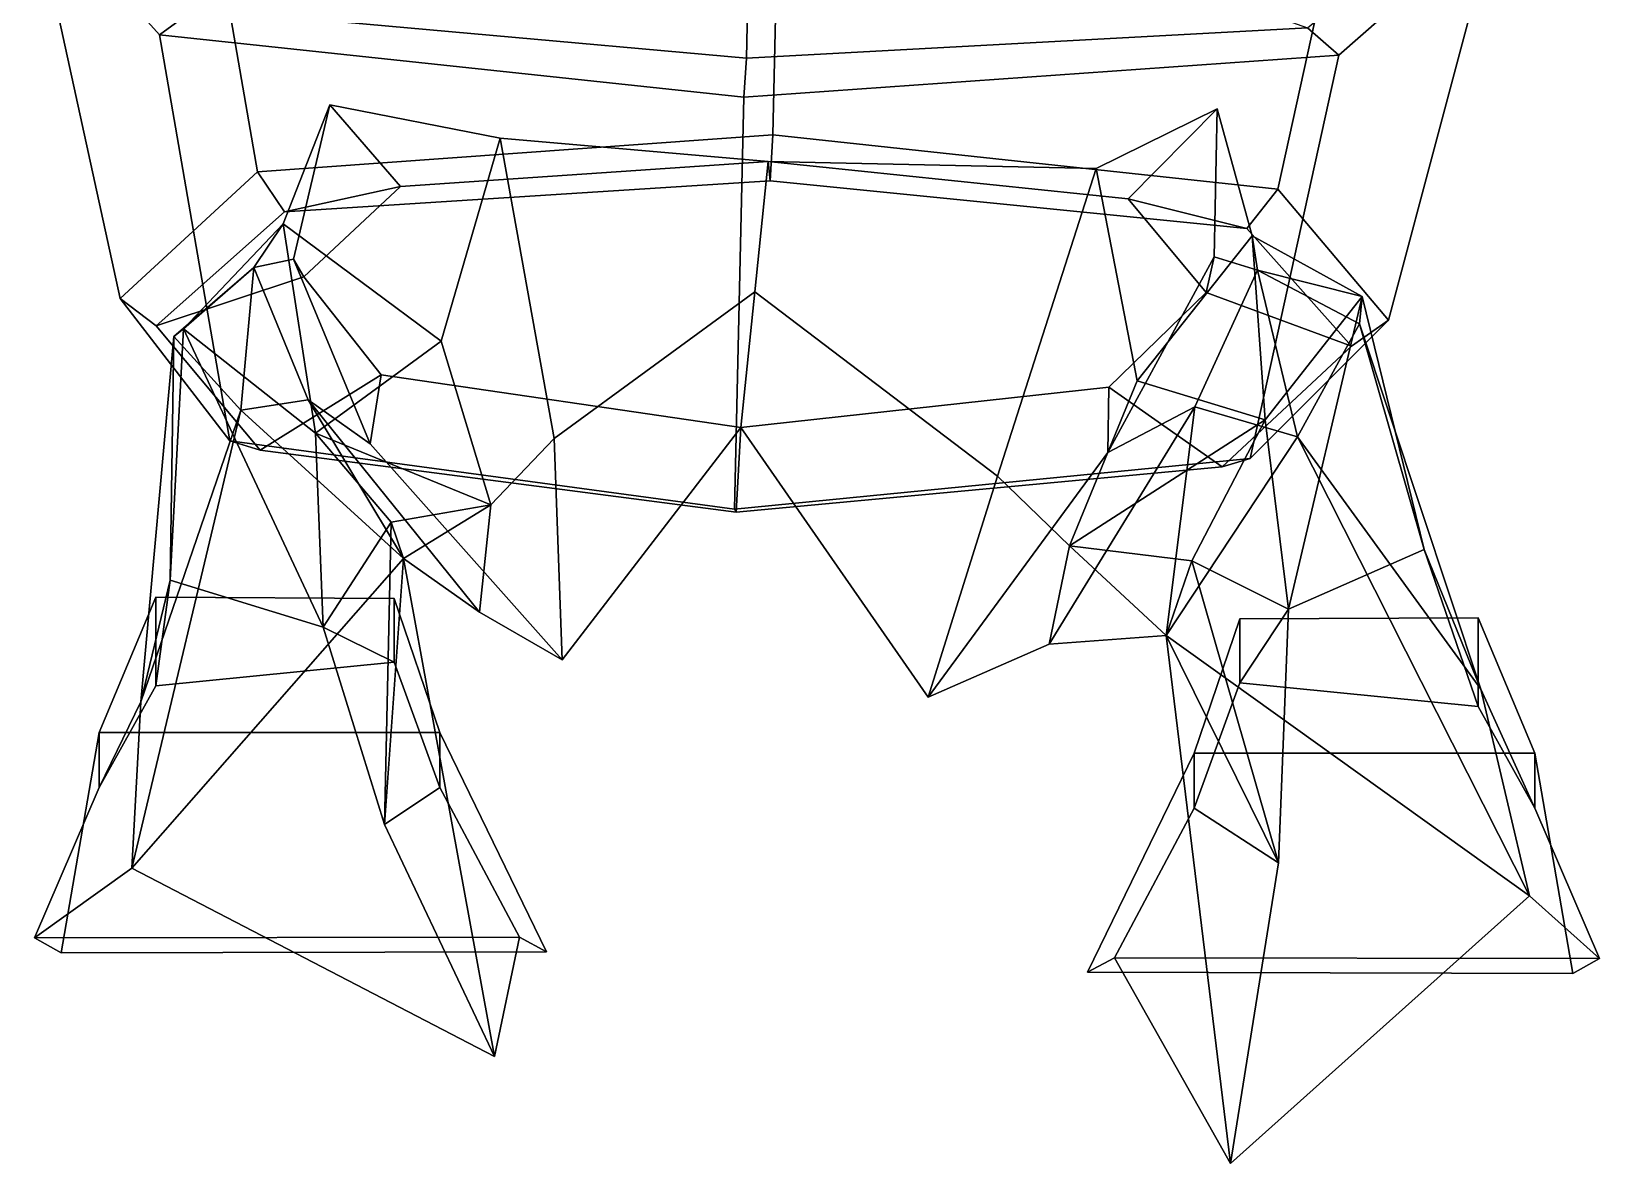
# Model space of a CAD drawing. Extents: x -189 to 191, y -183 to 296.
# Drawn here: x -104.1 to 120, y -183.1 to -21.2 of the extents above; entities that cross this region are included whole.
import ezdxf

# ---------------------------------------------------------------- set-up
doc = ezdxf.new("R2010")
doc.units = 0

msp = doc.modelspace()

# ---------------------------------------------------------------- linework, layer by layer
for points in [[(1.857274, -35.964935, 155.279572), (3.195382, 22.936398, 148.738083), (-81.858109, 16.826315, 110.361984), (-71.815193, -41.236908, 116.633652)], [(1.857274, -35.964935, 155.279572), (74.032715, -43.739372, 114.641945), (86.70491, 13.934095, 108.060074), (3.195382, 22.936398, 148.738083)], [(-81.858109, 16.826315, 110.361984), (-104.116058, -1.259198, 13.590784), (-91.416779, -59.368, 19.82618), (-71.815193, -41.236908, 116.633652)], [(86.70491, 13.934095, 108.060074), (74.032715, -43.739372, 114.641945), (89.849182, -62.478176, 17.350794), (105.177734, -4.85028, 10.732649)], [(-80.724297, -17.932053, -79.020378), (-1.222303, 7.613407, -109.988258), (-1.926121, -25.025995, -114.720589)], [(78.25, -20.659754, -81.191345), (-1.926121, -25.025995, -114.720589), (-1.222303, 7.613407, -109.988258)], [(-85.811539, -21.683058, -92.367569), (-104.116058, -1.259198, 13.590784), (-98.094498, -0.103117, 13.369131), (-80.724297, -17.932053, -79.020378)], [(-91.416779, -59.368, 19.82618), (-104.116058, -1.259198, 13.590784), (-85.811539, -21.683058, -92.367569), (-75.768623, -79.746277, -86.095894)], [(82.751472, -24.575277, -94.669479), (78.25, -20.659754, -81.191345), (99.213387, -3.488534, 10.674677), (105.177734, -4.85028, 10.732649)], [(89.849182, -62.478176, 17.350794), (70.079277, -82.248749, -88.087601), (82.751472, -24.575277, -94.669479), (105.177734, -4.85028, 10.732649)], [(-85.811539, -21.683058, -92.367569), (-80.724297, -17.932053, -79.020378), (-1.926121, -25.025995, -114.720589), (-2.298921, -30.568117, -133.045441)], [(-75.768623, -79.746277, -86.095894), (-85.811539, -21.683058, -92.367569), (-2.298921, -30.568117, -133.045441), (-3.637993, -89.492973, -126.514511)], [(82.751472, -24.575277, -94.669479), (-2.298921, -30.568117, -133.045441), (-1.926121, -25.025995, -114.720589), (78.25, -20.659754, -81.191345)], [(70.079277, -82.248749, -88.087601), (-3.637993, -89.492973, -126.514511), (-2.298921, -30.568117, -133.045441), (82.751472, -24.575277, -94.669479)], [(-68.108299, -48.676479, 26.870556), (-61.443775, -31.675627, 50.572311), (-66.668068, -53.743473, 6.874093), (-72.323509, -54.921581, 4.33466)], [(-45.544765, -65.454338, 60.074287), (-37.105198, -36.431675, 90.910294), (-61.443775, -31.675627, 50.572311), (-68.108299, -48.676479, 26.870556)], [(-51.351765, -43.336288, 88.23745), (-65.181831, -56.29179, 19.077526), (-66.668068, -53.743473, 6.874093), (-61.443775, -31.675627, 50.572311)], [(1.180059, -39.792431, 116.014847), (-51.351765, -43.336288, 88.23745), (-61.443775, -31.675627, 50.572311), (-37.105198, -36.431675, 90.910294)], [(1.180059, -39.792431, 116.014847), (48.058331, -40.78931, 91.320473), (65.361275, -32.249466, 45.956856), (52.648346, -45.120731, 86.817223)], [(53.924324, -71.162865, 58.789394), (70.358597, -50.394402, 20.485811), (65.361275, -32.249466, 45.956856), (48.058331, -40.78931, 91.320473)], [(52.648346, -45.120731, 86.817223), (65.361275, -32.249466, 45.956856), (64.934898, -53.405216, 1.409801), (63.774391, -58.504433, 17.316488)], [(70.358597, -50.394402, 20.485811), (71.100876, -55.323112, -2.991827), (64.934898, -53.405216, 1.409801), (65.361275, -32.249466, 45.956856)], [(1.857274, -35.964935, 155.279572), (-71.815193, -41.236908, 116.633652), (-67.92347, -46.98312, 107.230438), (1.490536, -42.537098, 141.389069)], [(-45.544765, -65.454338, 60.074287), (-38.437954, -88.866997, 38.96492), (-29.378725, -79.406288, 32.68462), (-37.105198, -36.431675, 90.910294)], [(-0.733916, -58.435989, 17.867332), (1.180059, -39.792431, 116.014847), (-37.105198, -36.431675, 90.910294), (-29.378725, -79.406288, 32.68462)], [(1.857274, -35.964935, 155.279572), (1.490536, -42.537098, 141.389069), (69.586411, -49.342529, 105.352585), (74.032715, -43.739372, 114.641945)], [(1.490536, -42.537098, 141.389069), (-67.92347, -46.98312, 107.230438), (-51.351765, -43.336288, 88.23745), (1.180059, -39.792431, 116.014847)], [(33.953102, -84.766975, 35.37904), (48.058331, -40.78931, 91.320473), (1.180059, -39.792431, 116.014847), (-0.733916, -58.435989, 17.867332)], [(1.490536, -42.537098, 141.389069), (1.180059, -39.792431, 116.014847), (52.648346, -45.120731, 86.817223), (69.586411, -49.342529, 105.352585)], [(-71.815193, -41.236908, 116.633652), (-91.416779, -59.368, 19.82618), (-86.292282, -63.276169, 20.179119), (-67.92347, -46.98312, 107.230438)], [(53.924324, -71.162865, 58.789394), (48.058331, -40.78931, 91.320473), (33.953102, -84.766975, 35.37904), (44.248806, -94.72905, 39.307549)], [(-67.92347, -46.98312, 107.230438), (-86.292282, -63.276169, 20.179119), (-65.181831, -56.29179, 19.077526), (-51.351765, -43.336288, 88.23745)], [(74.032715, -43.739372, 114.641945), (69.586411, -49.342529, 105.352585), (84.551178, -66.20752, 17.846064), (89.849182, -62.478176, 17.350794)], [(69.586411, -49.342529, 105.352585), (52.648346, -45.120731, 86.817223), (63.774391, -58.504433, 17.316488), (84.551178, -66.20752, 17.846064)], [(-63.488625, -78.63327, 78.738518), (-68.108299, -48.676479, 26.870556), (-82.368729, -63.706917, 49.709354)], [(-82.368729, -63.706917, 49.709354), (-68.108299, -48.676479, 26.870556), (-72.323509, -54.921581, 4.33466)], [(-63.488625, -78.63327, 78.738518), (-45.544765, -65.454338, 60.074287), (-68.108299, -48.676479, 26.870556)], [(72.236061, -76.715454, 72.282623), (70.358597, -50.394402, 20.485811), (53.924324, -71.162865, 58.789394)], [(72.236061, -76.715454, 72.282623), (86.052711, -59.105743, 38.900066), (70.358597, -50.394402, 20.485811)], [(86.052711, -59.105743, 38.900066), (71.100876, -55.323112, -2.991827), (70.358597, -50.394402, 20.485811)], [(-72.323509, -54.921581, 4.33466), (-66.668068, -53.743473, 6.874093), (-55.700947, -80.176842, -32.707119), (-64.548462, -73.880318, -7.170245)], [(-65.181831, -56.29179, 19.077526), (-54.116302, -70.264969, -53.526455), (-55.700947, -80.176842, -32.707119), (-66.668068, -53.743473, 6.874093)], [(63.774391, -58.504433, 17.316488), (64.934898, -53.405216, 1.409801), (49.748871, -81.39016, -34.953548), (49.883808, -72.049416, -54.946693)], [(71.100876, -55.323112, -2.991827), (62.167389, -74.854889, -12.723975), (49.748871, -81.39016, -34.953548), (64.934898, -53.405216, 1.409801)], [(-82.368729, -63.706917, 49.709354), (-72.323509, -54.921581, 4.33466), (-83.734955, -64.782379, 29.288855)], [(-83.734955, -64.782379, 29.288855), (-72.323509, -54.921581, 4.33466), (-74.193352, -75.354271, 18.221727)], [(-74.193352, -75.354271, 18.221727), (-72.323509, -54.921581, 4.33466), (-64.548462, -73.880318, -7.170245)], [(76.837746, -79.152138, 8.236354), (62.167389, -74.854889, -12.723975), (71.100876, -55.323112, -2.991827)], [(86.052711, -59.105743, 38.900066), (85.708557, -62.996326, 17.723291), (71.100876, -55.323112, -2.991827)], [(85.708557, -62.996326, 17.723291), (76.837746, -79.152138, 8.236354), (71.100876, -55.323112, -2.991827)], [(-86.292282, -63.276169, 20.179119), (-71.422081, -81.062218, -72.176254), (-54.116302, -70.264969, -53.526455), (-65.181831, -56.29179, 19.077526)], [(-91.416779, -59.368, 19.82618), (-75.768623, -79.746277, -86.095894), (-71.422081, -81.062218, -72.176254), (-86.292282, -63.276169, 20.179119)], [(-2.724591, -77.826653, -84.213295), (-0.733916, -58.435989, 17.867332), (-29.378725, -79.406288, 32.68462), (-28.270081, -111.048927, -37.211906)], [(33.953102, -84.766975, 35.37904), (-0.733916, -58.435989, 17.867332), (-2.724591, -77.826653, -84.213295), (24.039249, -116.390381, -33.157082)], [(84.551178, -66.20752, 17.846064), (63.774391, -58.504433, 17.316488), (49.883808, -72.049416, -54.946693), (66.087799, -83.421623, -74.054092)], [(75.565094, -103.798805, 53.544132), (86.052711, -59.105743, 38.900066), (72.236061, -76.715454, 72.282623)], [(94.916092, -95.286102, 24.936502), (86.052711, -59.105743, 38.900066), (75.565094, -103.798805, 53.544132)], [(94.916092, -95.286102, 24.936502), (85.708557, -62.996326, 17.723291), (86.052711, -59.105743, 38.900066)], [(89.849182, -62.478176, 17.350794), (84.551178, -66.20752, 17.846064), (66.087799, -83.421623, -74.054092), (70.079277, -82.248749, -88.087601)], [(-88.490379, -117.067436, 0.131894), (-84.269089, -99.64061, 26.3587), (-83.734955, -64.782379, 29.288855)], [(-88.490379, -117.067436, 0.131894), (-83.734955, -64.782379, 29.288855), (-74.193352, -75.354271, 18.221727)], [(-84.269089, -99.64061, 26.3587), (-62.398857, -106.361198, 52.952263), (-82.368729, -63.706917, 49.709354)], [(-84.269089, -99.64061, 26.3587), (-82.368729, -63.706917, 49.709354), (-83.734955, -64.782379, 29.288855)], [(-62.398857, -106.361198, 52.952263), (-63.488625, -78.63327, 78.738518), (-82.368729, -63.706917, 49.709354)], [(103.036179, -115.219513, 3.017903), (76.837746, -79.152138, 8.236354), (85.708557, -62.996326, 17.723291)], [(103.036179, -115.219513, 3.017903), (85.708557, -62.996326, 17.723291), (94.916092, -95.286102, 24.936502)], [(-63.488625, -78.63327, 78.738518), (-38.437954, -88.866997, 38.96492), (-45.544765, -65.454338, 60.074287)], [(-71.422081, -81.062218, -72.176254), (-3.372532, -89.907043, -107.986229), (-2.724591, -77.826653, -84.213295), (-54.116302, -70.264969, -53.526455)], [(-54.116302, -70.264969, -53.526455), (-2.724591, -77.826653, -84.213295), (-28.270081, -111.048927, -37.211906), (-55.700947, -80.176842, -32.707119)], [(72.236061, -76.715454, 72.282623), (53.924324, -71.162865, 58.789394), (44.248806, -94.72905, 39.307549)], [(-74.193352, -75.354271, 18.221727), (-64.548462, -73.880318, -7.170245), (-50.911125, -96.552277, 30.296017)], [(-64.548462, -73.880318, -7.170245), (-55.700947, -80.176842, -32.707119), (-28.270081, -111.048927, -37.211906), (-40.068092, -104.229454, 7.70382)], [(-50.911125, -96.552277, 30.296017), (-64.548462, -73.880318, -7.170245), (-40.068092, -104.229454, 7.70382)], [(66.087799, -83.421623, -74.054092), (49.883808, -72.049416, -54.946693), (-2.724591, -77.826653, -84.213295), (-3.372532, -89.907043, -107.986229)], [(49.883808, -72.049416, -54.946693), (49.748871, -81.39016, -34.953548), (24.039249, -116.390381, -33.157082), (-2.724591, -77.826653, -84.213295)], [(-89.741806, -140.845062, -36.498016), (-88.490379, -117.067436, 0.131894), (-74.193352, -75.354271, 18.221727)], [(-89.741806, -140.845062, -36.498016), (-74.193352, -75.354271, 18.221727), (-50.911125, -96.552277, 30.296017)], [(62.167389, -74.854889, -12.723975), (41.322468, -108.794373, 7.697409), (24.039249, -116.390381, -33.157082), (49.748871, -81.39016, -34.953548)], [(58.059185, -107.556061, 25.107676), (41.322468, -108.794373, 7.697409), (62.167389, -74.854889, -12.723975)], [(76.837746, -79.152138, 8.236354), (58.059185, -107.556061, 25.107676), (62.167389, -74.854889, -12.723975)], [(72.236061, -76.715454, 72.282623), (44.248806, -94.72905, 39.307549), (61.713028, -96.870064, 54.718544)], [(75.565094, -103.798805, 53.544132), (72.236061, -76.715454, 72.282623), (61.713028, -96.870064, 54.718544)], [(-75.768623, -79.746277, -86.095894), (-3.637993, -89.492973, -126.514511), (-3.372532, -89.907043, -107.986229), (-71.422081, -81.062218, -72.176254)], [(-63.488625, -78.63327, 78.738518), (-52.69643, -91.375961, 59.547863), (-38.437954, -88.866997, 38.96492)], [(-62.398857, -106.361198, 52.952263), (-52.69643, -91.375961, 59.547863), (-63.488625, -78.63327, 78.738518)], [(-38.437954, -88.866997, 38.96492), (-40.068092, -104.229454, 7.70382), (-28.270081, -111.048927, -37.211906), (-29.378725, -79.406288, 32.68462)], [(110.004517, -144.791565, -27.58267), (58.059185, -107.556061, 25.107676), (76.837746, -79.152138, 8.236354)], [(110.004517, -144.791565, -27.58267), (76.837746, -79.152138, 8.236354), (103.036179, -115.219513, 3.017903)], [(70.079277, -82.248749, -88.087601), (66.087799, -83.421623, -74.054092), (-3.372532, -89.907043, -107.986229), (-3.637993, -89.492973, -126.514511)], [(44.248806, -94.72905, 39.307549), (33.953102, -84.766975, 35.37904), (24.039249, -116.390381, -33.157082), (41.322468, -108.794373, 7.697409)], [(-52.69643, -91.375961, 59.547863), (-50.911125, -96.552277, 30.296017), (-38.437954, -88.866997, 38.96492)], [(-50.911125, -96.552277, 30.296017), (-40.068092, -104.229454, 7.70382), (-38.437954, -88.866997, 38.96492)], [(-53.639591, -134.590942, 22.685841), (-52.69643, -91.375961, 59.547863), (-62.398857, -106.361198, 52.952263)], [(-53.639591, -134.590942, 22.685841), (-50.911125, -96.552277, 30.296017), (-52.69643, -91.375961, 59.547863)], [(58.059185, -107.556061, 25.107676), (44.248806, -94.72905, 39.307549), (41.322468, -108.794373, 7.697409)], [(61.713028, -96.870064, 54.718544), (44.248806, -94.72905, 39.307549), (58.059185, -107.556061, 25.107676)], [(75.565094, -103.798805, 53.544132), (68.601089, -114.334076, 59.809753), (102.65506, -117.71003, 59.809753), (94.916092, -95.286102, 24.936502)], [(103.036179, -115.219513, 3.017903), (94.916092, -95.286102, 24.936502), (102.65506, -117.71003, 59.809753), (110.744225, -132.247223, 67.838867)], [(-37.949604, -167.748383, -5.361667), (-89.741806, -140.845062, -36.498016), (-50.911125, -96.552277, 30.296017)], [(-37.949604, -167.748383, -5.361667), (-50.911125, -96.552277, 30.296017), (-53.639591, -134.590942, 22.685841)], [(74.107407, -140.049469, 30.619148), (61.713028, -96.870064, 54.718544), (58.059185, -107.556061, 25.107676)], [(74.107407, -140.049469, 30.619148), (75.565094, -103.798805, 53.544132), (61.713028, -96.870064, 54.718544)], [(-88.490379, -117.067436, 0.131894), (-94.420502, -129.303253, 64.109856), (-86.331345, -114.76606, 56.080738), (-84.269089, -99.64061, 26.3587)], [(-62.398857, -106.361198, 52.952263), (-84.269089, -99.64061, 26.3587), (-86.331345, -114.76606, 56.080738), (-52.27737, -111.390106, 56.080738)], [(-94.420494, -121.437111, 124.901688), (-86.331337, -102.078804, 109.608139), (-86.331345, -114.76606, 56.080738), (-94.420502, -129.303253, 64.109856)], [(-45.759506, -121.437111, 124.901688), (-52.277367, -102.25267, 109.608139), (-86.331337, -102.078804, 109.608139), (-94.420494, -121.437111, 124.901688)], [(-52.277367, -102.25267, 109.608139), (-52.27737, -111.390106, 56.080738), (-86.331345, -114.76606, 56.080738), (-86.331337, -102.078804, 109.608139)], [(-45.759506, -121.437111, 124.901688), (-45.75951, -129.303253, 64.109856), (-52.27737, -111.390106, 56.080738), (-52.277367, -102.25267, 109.608139)], [(74.107407, -140.049469, 30.619148), (62.083229, -132.247223, 67.838867), (68.601089, -114.334076, 59.809753), (75.565094, -103.798805, 53.544132)], [(62.083233, -124.381081, 128.630707), (68.601089, -105.196648, 113.337158), (68.601089, -114.334076, 59.809753), (62.083229, -132.247223, 67.838867)], [(62.083233, -124.381081, 128.630707), (110.744225, -124.381081, 128.630707), (102.65506, -105.022774, 113.337158), (68.601089, -105.196648, 113.337158)], [(68.601089, -105.196648, 113.337158), (102.65506, -105.022774, 113.337158), (102.65506, -117.71003, 59.809753), (68.601089, -114.334076, 59.809753)], [(110.744225, -124.381081, 128.630707), (110.744225, -132.247223, 67.838867), (102.65506, -117.71003, 59.809753), (102.65506, -105.022774, 113.337158)], [(-53.639591, -134.590942, 22.685841), (-62.398857, -106.361198, 52.952263), (-52.27737, -111.390106, 56.080738), (-45.75951, -129.303253, 64.109856)], [(67.251045, -183.080719, 11.28554), (74.107407, -140.049469, 30.619148), (58.059185, -107.556061, 25.107676)], [(67.251045, -183.080719, 11.28554), (58.059185, -107.556061, 25.107676), (110.004517, -144.791565, -27.58267)], [(110.004517, -144.791565, -27.58267), (103.036179, -115.219513, 3.017903), (110.744225, -132.247223, 67.838867), (120.01442, -153.729767, 60.192101)], [(-89.741806, -140.845062, -36.498016), (-103.690704, -150.785782, 56.463085), (-94.420502, -129.303253, 64.109856), (-88.490379, -117.067436, 0.131894)], [(-99.867325, -152.949768, 124.901688), (-94.420494, -121.437111, 124.901688), (-94.420502, -129.303253, 64.109856), (-103.690704, -150.785782, 56.463085)], [(-30.516146, -152.775879, 124.901688), (-45.759506, -121.437111, 124.901688), (-94.420494, -121.437111, 124.901688), (-99.867325, -152.949768, 124.901688)], [(-30.516146, -152.775879, 124.901688), (-34.339535, -150.686432, 52.639694), (-45.75951, -129.303253, 64.109856), (-45.759506, -121.437111, 124.901688)], [(46.839874, -155.719864, 128.630707), (116.191055, -155.893738, 128.630707), (110.744225, -124.381081, 128.630707), (62.083233, -124.381081, 128.630707)], [(46.839874, -155.719864, 128.630707), (62.083233, -124.381081, 128.630707), (62.083229, -132.247223, 67.838867), (50.663254, -153.630402, 56.36871)], [(116.191055, -155.893738, 128.630707), (120.01442, -153.729767, 60.192101), (110.744225, -132.247223, 67.838867), (110.744225, -124.381081, 128.630707)], [(-37.949604, -167.748383, -5.361667), (-53.639591, -134.590942, 22.685841), (-45.75951, -129.303253, 64.109856), (-34.339535, -150.686432, 52.639694)], [(67.251045, -183.080719, 11.28554), (50.663254, -153.630402, 56.36871), (62.083229, -132.247223, 67.838867), (74.107407, -140.049469, 30.619148)], [(-89.741806, -140.845062, -36.498016), (-37.949604, -167.748383, -5.361667), (-34.339535, -150.686432, 52.639694), (-103.690704, -150.785782, 56.463085)], [(110.004517, -144.791565, -27.58267), (120.01442, -153.729767, 60.192101), (50.663254, -153.630402, 56.36871), (67.251045, -183.080719, 11.28554)], [(-99.867325, -152.949768, 124.901688), (-103.690704, -150.785782, 56.463085), (-34.339535, -150.686432, 52.639694), (-30.516146, -152.775879, 124.901688)], [(116.191055, -155.893738, 128.630707), (46.839874, -155.719864, 128.630707), (50.663254, -153.630402, 56.36871), (120.01442, -153.729767, 60.192101)]]:
    msp.add_3dface(points)

doc.saveas('drawing.dxf')
